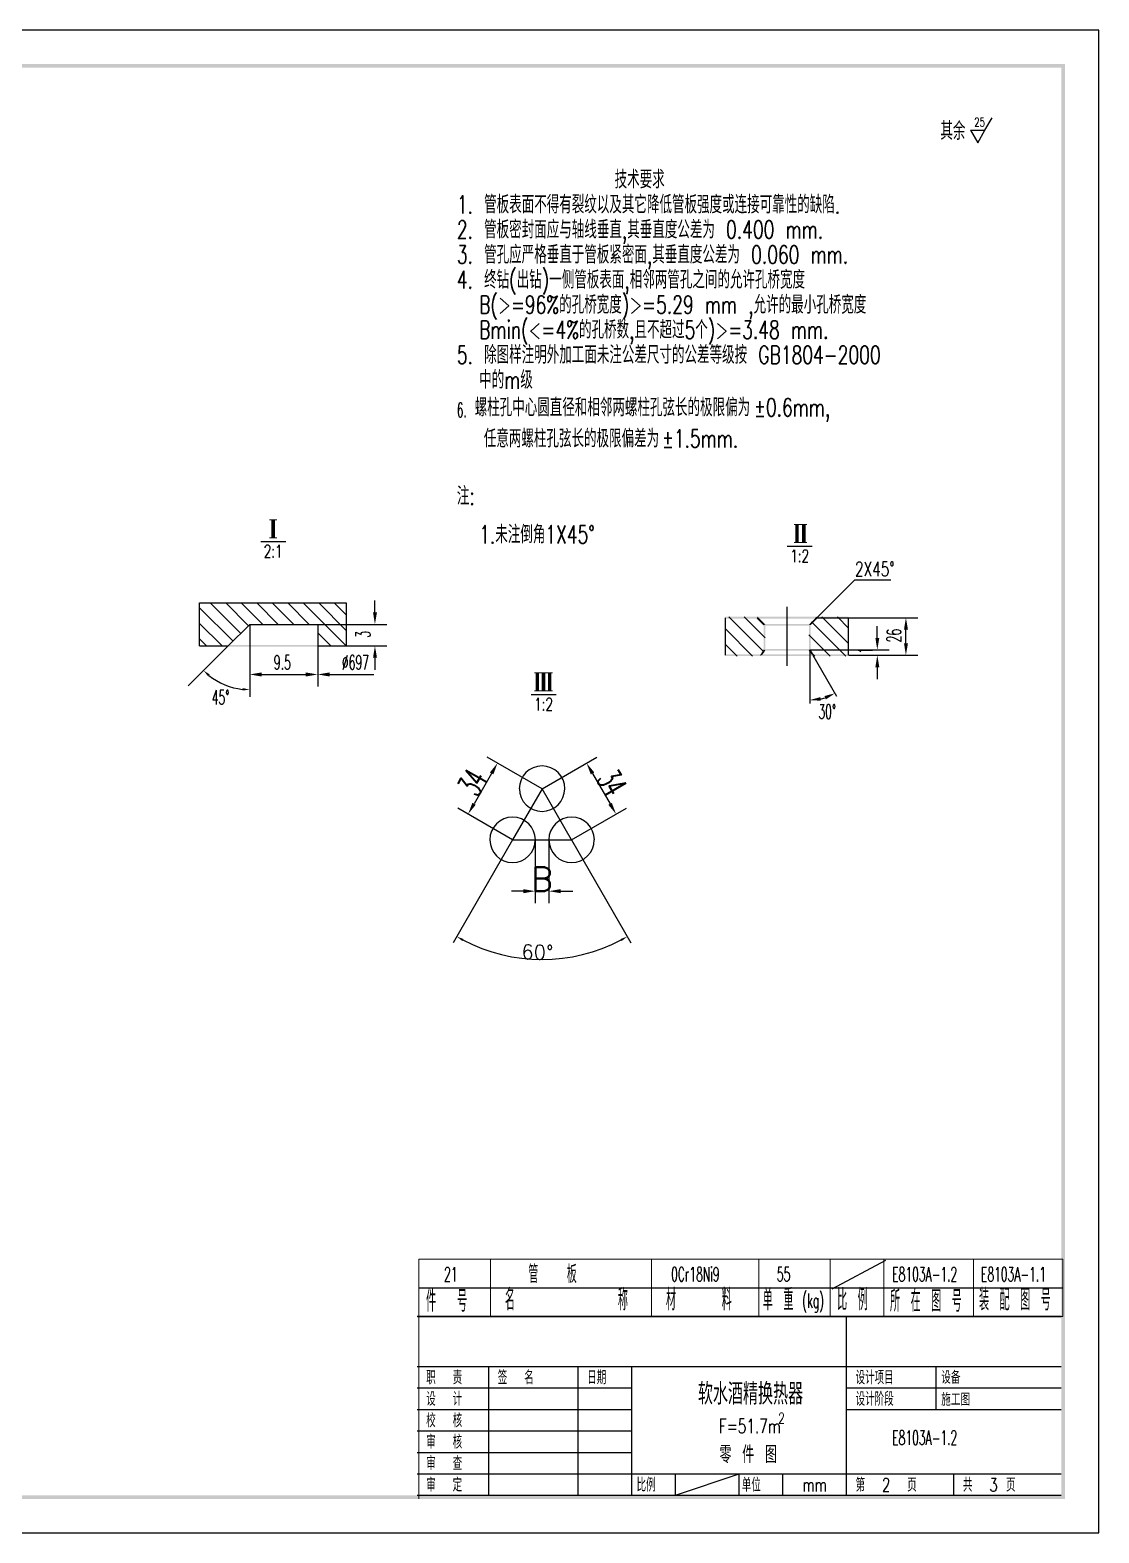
# Model space of a CAD drawing. Header units: millimetres. Extents: x 883 to 5635, y 546 to 4751.
# Drawn here: x 4738 to 5635, y 546 to 1806 of the extents above; entities that cross this region are included whole.
import ezdxf
from ezdxf.enums import TextEntityAlignment as Align

# ---------------------------------------------------------------- set-up
doc = ezdxf.new("R2010")
doc.units = ezdxf.units.MM
for name, color, linetype in [('1', 2, 'Continuous'), ('1轮廓实线层', 1, 'Continuous'), ('2', 1, 'Continuous'), ('CDR_DIM', 7, 'Continuous'), ('TEXT', 2, 'Continuous')]:
    doc.layers.add(name, color=color, linetype=linetype)
doc.styles.add('HZTXT', font='txt', dxfattribs={"width": 0.75, "bigfont": 'HZTXT'})
doc.styles.get("Standard").update_dxf_attribs({"font": 'txt', "bigfont": 'gbcbig.shx'})

msp = doc.modelspace()

# ---------------------------------------------------------------- linework, layer by layer
for p, q in [((5634.5, 1805.9), (3852.5, 1805.9)), ((5634.5, 545.9), (5634.5, 1805.9)), ((4922.5, 1294.1), (4922.5, 1274.5)), ((5167.6, 1169.8), (5142.9, 1126.9)), ((5192.4, 1126.9), (5167.6, 1169.8)), ((5142.9, 1126.9), (5192.4, 1126.9)), ((3852.5, 545.9), (5634.5, 545.9))]:
    msp.add_line(p, q)
at = {"color": 0, "lineweight": 0}
for p, q in [((4915, 1300), (4889.4, 1325.6)), ((4921.5, 1306.5), (4902.4, 1325.6)), ((4933.4, 1307.6), (4915.4, 1325.6)), ((4946.4, 1307.6), (4928.4, 1325.6)), ((4959.4, 1307.6), (4941.4, 1325.6)), ((4972.4, 1307.6), (4954.4, 1325.6)), ((5003.4, 1289.6), (4967.4, 1325.6)), ((5003.5, 1302.5), (4980.4, 1325.6)), ((5003.5, 1315.5), (4993.4, 1325.6)), ((4908.5, 1293.5), (4880.5, 1321.4)), ((5353.8, 1284.4), (5324.2, 1314)), ((5354.8, 1296.4), (5337.2, 1314)), ((5424.7, 1291.5), (5402.3, 1314)), ((5424.7, 1304.5), (5415.3, 1314)), ((4899.4, 1289.6), (4880.5, 1308.4)), ((4990.4, 1289.6), (4979.5, 1300.5)), ((5344.2, 1281), (5321.4, 1303.8)), ((5409.2, 1281), (5391.4, 1298.8)), ((5422.3, 1281), (5393.5, 1309.7)), ((4886.4, 1289.6), (4880.5, 1295.4)), ((5331.2, 1281), (5321.4, 1290.7)), ((5396.2, 1281), (5391.7, 1285.6))]:
    msp.add_line(p, q, dxfattribs=at)
at = {"color": 0, "linetype": 'ByBlock'}
for p, q in [((5027.5, 1317.6), (5027.5, 1327.6)), ((5398.2, 1313.2), (5482.7, 1313.2)), ((4922.5, 1307.5), (4922.5, 1255.6)), ((4979.5, 1307.5), (4979.5, 1255.6)), ((4979.6, 1307.6), (5037.5, 1307.6)), ((5448.7, 1296.2), (5448.7, 1306.2)), ((5472.7, 1291.7), (5472.7, 1303.2)), ((4979.6, 1289.6), (5037.5, 1289.6)), ((5392.2, 1286.2), (5458.7, 1286.2)), ((4922.5, 1274.4), (4922.5, 1246.8)), ((5027.5, 1279.6), (5027.5, 1269.6)), ((5424.8, 1281.7), (5482.7, 1281.7)), ((5424.8, 1281.7), (5458.7, 1281.7)), ((4932.5, 1265.6), (4969.5, 1265.6)), ((5448.7, 1271.7), (5448.7, 1261.7))]:
    msp.add_line(p, q, dxfattribs=at)
at = {"color": 0, "linetype": 'ByBlock', "lineweight": -3}
msp.add_line((4989.5, 1265.6), (5026.5, 1265.6), dxfattribs=at)
at = {"lineweight": -3}
for p, q in [((5142.8, 1126.9), (5093.1, 1040.7)), ((5192.4, 1126.9), (5242.2, 1040.7)), ((5411, 750.5), (5456, 774.5))]:
    msp.add_line(p, q, dxfattribs=at)
at = {"lineweight": 0}
msp.add_line((5604.3, 775.4), (5604.3, 727.4), dxfattribs=at)
for points in [[(5124.3, 727.4), (5124.3, 775.4)], [(5259.3, 727.4), (5259.3, 775.4)], [(5349.3, 727.4), (5349.3, 775.4)], [(5409.3, 727.4), (5409.3, 775.4)], [(5454.3, 727.4), (5454.3, 775.4)], [(5529.3, 727.4), (5529.3, 775.4)]]:
    msp.add_lwpolyline(points, dxfattribs=at)
at = {"lineweight": -3}
msp.add_lwpolyline([(5064.3, 751.4), (5604.3, 751.4)], dxfattribs=at)
at = {"color": 0, "linetype": 'ByBlock'}
for centre, radius, start, end in [((4922.5, 1307.6), 54.8, 231.2795, 263.7205), ((5392.1, 1286.2), 42.1, 282.2699, 287.7301)]:
    msp.add_arc(centre, radius, start, end, dxfattribs=at)
at = {"lineweight": -3}
msp.add_arc((5167.6, 1169.8), 143.1, 242.402, 297.598, dxfattribs=at)
at = {"color": 0, "linetype": 'ByBlock'}
for points in [[(5025.9, 1317.6), (5029.2, 1317.6), (5027.5, 1307.6)], [(5471.1, 1303.2), (5474.4, 1303.2), (5472.7, 1313.2)], [(5025.9, 1279.6), (5029.2, 1279.6), (5027.5, 1289.6)], [(5447.1, 1296.2), (5450.4, 1296.2), (5448.7, 1286.2)], [(5471.1, 1291.7), (5474.4, 1291.7), (5472.7, 1281.7)], [(5447.1, 1271.7), (5450.4, 1271.7), (5448.7, 1281.7)], [(4887.6, 1264.1), (4889, 1265.6), (4883.8, 1268.9)], [(4932.5, 1267.3), (4932.5, 1263.9), (4922.5, 1265.6)], [(4969.5, 1267.3), (4969.5, 1263.9), (4979.5, 1265.6)], [(4916.6, 1254.2), (4916.5, 1252.2), (4922.5, 1252.8)], [(5404.4, 1247.5), (5405.6, 1244.7), (5413.2, 1249.8)], [(5401.2, 1243.6), (5400.9, 1246.6), (5392.1, 1244.1)]]:
    msp.add_solid(points, dxfattribs=at)
at = {"color": 0, "linetype": 'ByBlock', "lineweight": -3}
msp.add_solid([(4989.5, 1267.3), (4989.5, 1263.9), (4979.5, 1265.6)], dxfattribs=at)
at = {"lineweight": -3}
for points in [[(5100.8, 1042.1), (5101.8, 1043.8), (5096.1, 1045.9)], [(5233.5, 1043.8), (5234.4, 1042.1), (5239.2, 1045.9)]]:
    msp.add_solid(points, dxfattribs=at)
for points in [[(5603, 1774.4), (5606, 1777.4), (3929, 1774.4), (3926, 1777.4)], [(5603, 577.4), (5606, 574.4), (5603, 1774.4), (5606, 1777.4)], [(5348, 1314), (5348, 1312.5), (5321.4, 1314), (5321.4, 1312.5)], [(5354.8, 1307.5), (5353.3, 1306.9), (5348.3, 1314), (5347.7, 1312.5)], [(5347.7, 1312.5), (5348.3, 1314), (5373.1, 1312.5), (5373.1, 1314)], [(5398.4, 1312.5), (5397.8, 1314), (5373.1, 1312.5), (5373.1, 1314)], [(5391.4, 1307.5), (5392.9, 1306.9), (5397.8, 1314), (5398.4, 1312.5)], [(5398.1, 1314), (5398.1, 1312.5), (5424.7, 1314), (5424.7, 1312.5)], [(5354.8, 1286), (5353.3, 1286.4), (5354.8, 1307.5), (5353.3, 1306.9)], [(5354, 1306.5), (5354, 1308), (5373.1, 1306.5), (5373.1, 1308)], [(5392.1, 1306.5), (5392.1, 1308), (5373.1, 1306.5), (5373.1, 1308)], [(5391.4, 1286), (5392.9, 1286.4), (5391.4, 1307.5), (5392.9, 1306.9)], [(4904.5, 1290.4), (4904.5, 1288.9), (4979.5, 1290.3), (4979.5, 1288.8)], [(5352.7, 1282.5), (5350.1, 1281), (5354.8, 1286), (5353.3, 1286.4)], [(5354, 1285.5), (5354, 1287), (5373.1, 1285.5), (5373.1, 1287)], [(5392.1, 1285.5), (5392.1, 1287), (5373.1, 1285.5), (5373.1, 1287)], [(5393.4, 1282.5), (5396, 1281), (5391.4, 1286), (5392.9, 1286.4)], [(5351.4, 1282.5), (5351.4, 1281), (5321.4, 1282.5), (5321.4, 1281)], [(5373.1, 1282.5), (5373.1, 1281), (5352.7, 1282.5), (5350.1, 1281)], [(5373.1, 1282.5), (5373.1, 1281), (5393.4, 1282.5), (5396, 1281)], [(5394.7, 1282.5), (5394.7, 1281), (5424.7, 1282.5), (5424.7, 1281)], [(3927.5, 577.4), (3927.5, 574.4), (5603, 577.4), (5606, 574.4)]]:
    msp.add_trace(points)
at = {"layer": '1'}
for p, q in [((4880.5, 1325.6), (5003.5, 1325.6)), ((4880.5, 1289.6), (4880.5, 1325.6)), ((5003.5, 1325.6), (5003.5, 1289.6)), ((5321.4, 1281.7), (5321.4, 1313.2)), ((5373.1, 1272.7), (5373.1, 1322.2)), ((5424.7, 1281.7), (5424.7, 1313.2)), ((5603, 727.4), (5063, 727.4)), ((5423, 577.4), (5423, 727.4)), ((5063, 685.4), (5603, 685.4)), ((5123, 577.4), (5123, 685.4)), ((5198, 577.4), (5198, 685.4)), ((5243, 577.4), (5243, 685.4)), ((5498, 649.4), (5498, 685.4)), ((5063, 667.4), (5243, 667.4)), ((5423, 667.4), (5603, 667.4)), ((5063, 649.4), (5243, 649.4)), ((5423, 649.4), (5603, 649.4)), ((5063, 631.4), (5243, 631.4)), ((5063, 613.4), (5243, 613.4)), ((5063, 595.4), (5603, 595.4)), ((5279.4, 577.4), (5279.4, 595.4)), ((5279.4, 577.4), (5333, 595.4)), ((5333, 577.4), (5333, 595.4)), ((5369.4, 577.4), (5369.4, 595.4)), ((5513, 577.4), (5513, 595.4))]:
    msp.add_line(p, q, dxfattribs=at)
at = {"layer": '1轮廓实线层'}
for p, q in [((4904.5, 1289.6), (4922.5, 1307.6)), ((4922.5, 1307.6), (4979.5, 1307.6)), ((4979.5, 1307.6), (4979.5, 1289.6)), ((4880.5, 1289.6), (4904.5, 1289.6)), ((4979.5, 1289.6), (5003.5, 1289.6))]:
    msp.add_line(p, q, dxfattribs=at)
at = {"layer": '1轮廓实线层', "lineweight": 0}
for p, q in [((5064.3, 775.4), (5064.3, 574.4)), ((5064.3, 775.4), (5604.3, 775.4)), ((5064.3, 727.4), (5064.3, 775.4)), ((5604.3, 727.4), (5064.3, 727.4))]:
    msp.add_line(p, q, dxfattribs=at)
at = {"layer": '1轮廓实线层'}
for centre, radius, start, end in [((5167.6, 1169.8), 19.1, 0, 180), ((5167.6, 1169.8), 19, 180, 0), ((5142.9, 1126.9), 19.1, 0, 180), ((5192.4, 1126.9), 19.1, 0, 180), ((5142.9, 1126.9), 19, 180, 0), ((5192.4, 1126.9), 19, 180, 0)]:
    msp.add_arc(centre, radius, start, end, dxfattribs=at)
at = {"layer": '2'}
for p, q in [((5539, 1721.9), (5545.1, 1732.4)), ((5526.9, 1721.9), (5539, 1721.9)), ((5526.9, 1721.9), (5533, 1711.4)), ((5533, 1711.4), (5539, 1721.9)), ((4931.7, 1377.2), (4952.7, 1377.2)), ((5373.1, 1373.2), (5394.1, 1373.2)), ((5398.1, 1313.2), (5430, 1345)), ((5430, 1345), (5460, 1345)), ((4904.5, 1289.6), (4871, 1256)), ((5392.1, 1286.2), (5392.1, 1241.2)), ((5394.7, 1281.7), (5414.6, 1247.3)), ((5158.4, 1248.9), (5179.4, 1248.9)), ((5167.6, 1169.8), (5121.7, 1196.3)), ((5167.7, 1169.8), (5213.6, 1196.3)), ((5125.3, 1182.7), (5110.6, 1157.1)), ((5209.9, 1182.7), (5224.7, 1157.1)), ((5142.8, 1127), (5096.9, 1153.5)), ((5192.4, 1127), (5238.3, 1153.5)), ((5063.3, 727.4), (5603, 727.4)), ((5063, 577.4), (5603, 577.4))]:
    msp.add_line(p, q, dxfattribs=at)
at = {"layer": '2', "lineweight": 0}
for p, q in [((4939.2, 1395.2), (4945.2, 1395.2)), ((5379.1, 1391.2), (5389.6, 1391.2)), ((4945.2, 1380.2), (4939.2, 1380.2)), ((5389.6, 1376.2), (5379.1, 1376.2)), ((5176.4, 1266.9), (5161.4, 1266.9)), ((5161.4, 1251.9), (5176.4, 1251.9))]:
    msp.add_line(p, q, dxfattribs=at)
at = {"layer": '2', "lineweight": -3}
for p, q in [((5161.9, 1126.9), (5161.9, 1073.9)), ((5173.3, 1126.9), (5173.3, 1073.9)), ((5151.9, 1083.9), (5141.9, 1083.9)), ((5183.3, 1083.9), (5193.3, 1083.9))]:
    msp.add_line(p, q, dxfattribs=at)
at = {"layer": '2'}
for points in [[(5123.9, 1183.5), (5126.8, 1181.8), (5130.3, 1191.3)], [(5211.4, 1183.5), (5208.5, 1181.8), (5204.9, 1191.3)], [(5109.2, 1158), (5112, 1156.3), (5105.6, 1148.5)], [(5226.1, 1158), (5223.2, 1156.3), (5229.7, 1148.5)]]:
    msp.add_solid(points, dxfattribs=at)
at = {"layer": '2', "lineweight": -3}
for points in [[(5151.9, 1085.6), (5151.9, 1082.2), (5161.9, 1083.9)], [(5183.3, 1085.6), (5183.3, 1082.2), (5173.3, 1083.9)]]:
    msp.add_solid(points, dxfattribs=at)
at = {"layer": '2', "lineweight": 0}
for points in [[(4940.7, 1380.2), (4943.7, 1380.2), (4940.7, 1395.2), (4943.7, 1395.2)], [(5379.9, 1376.2), (5382.9, 1376.2), (5379.9, 1391.2), (5382.9, 1391.2)], [(5388.7, 1391.1), (5385.7, 1391.1), (5388.7, 1376.1), (5385.7, 1376.1)], [(5162.2, 1251.9), (5165.2, 1251.9), (5162.2, 1266.9), (5165.2, 1266.9)], [(5170.4, 1266.9), (5167.4, 1266.9), (5170.4, 1251.9), (5167.4, 1251.9)], [(5172.5, 1251.9), (5175.5, 1251.9), (5172.5, 1266.9), (5175.5, 1266.9)]]:
    msp.add_trace(points, dxfattribs=at)
at = {"layer": 'DEFPOINTS', "color": 0, "linetype": 'ByBlock'}
for p in [(5398.1, 1313.2), (5472.7, 1313.2), (4922.5, 1307.6), (4979.5, 1307.6), (4979.5, 1307.6), (4904.5, 1289.6), (4922.5, 1294.1), (4979.5, 1289.6), (5027.5, 1289.6), (5392.1, 1286.2), (5392.1, 1286.2), (5448.7, 1286.2), (4922.5, 1274.5), (5394.7, 1281.7), (5424.7, 1281.7), (5424.7, 1281.7), (4979.5, 1265.6), (4908.4, 1254.7), (5392.1, 1241.2), (5414.6, 1247.3)]:
    msp.add_point(p, dxfattribs=at)
at = {"layer": 'DEFPOINTS', "color": 0, "linetype": 'ByBlock', "lineweight": 0}
msp.add_point((4979.5, 1274.5), dxfattribs=at)

# ---------------------------------------------------------------- texts
at = {"style": 'HZTXT', "width": 0.7}
for s, p in [('其余', (5501.6, 1713.8)), ('             技术要求', (5096.2, 1673.1)), ('1. 管板表面不得有裂纹以及其它降低管板强度或连接可靠性的缺陷.', (5096.2, 1652.1)), ('2. 管板密封面应与轴线垂直,其垂直度公差为 0.400 mm.', (5096.2, 1631.1)), ('3. 管孔应严格垂直于管板紧密面,其垂直度公差为 0.060 mm.', (5096.2, 1610.1)), ('4. 终钻(出钻)一侧管板表面,相邻两管孔之间的允许孔桥宽度', (5096.2, 1589.1)), ('  B(>=96%的孔桥宽度)>=5.29 mm ,允许的最小孔桥宽度', (5096.2, 1568.1)), ('  Bmin(<=4%的孔桥数,且不超过5个)>=3.48 mm.', (5096.2, 1547.1)), ('5. 除图样注明外加工面未注公差尺寸的公差等级按 GB1804-2000', (5096.2, 1526.1)), ('  中的m级', (5096.2, 1505.1)), ('螺柱孔中心圆直径和相邻两螺柱孔弦长的极限偏为', (5111.1, 1482)), ('%%p0.6mm,', (5345.4, 1482)), ('任意两螺柱孔弦长的极限偏差为', (5118.8, 1455.9)), ('%%p1.5mm.', (5268.2, 1455.9)), ('注:', (5096.2, 1407.8)), ('  1.未注倒角1X45%%D', (5096.2, 1375.5))]:
    msp.add_text(s, height=15, dxfattribs=at).set_placement(p)
at = {"width": 0.55}
for s, p in [('6.', (5096.2, 1481.4)), ('30%%D', (5399.4, 1228.4)), ('E8103A-1.2', (5461.2, 619.7))]:
    msp.add_text(s, height=12, dxfattribs=at).set_placement(p)
at = {"color": 0, "linetype": 'ByBlock', "width": 0.7}
msp.add_text('2X45%%D', height=12, dxfattribs=at).set_placement((5430, 1348))
at = {"lineweight": -3, "width": 0.55}
for s, height, p in [('21', 12, (5085.4, 756.8)), ('管   板', 15, (5156.2, 755.4)), ('0Cr18Ni9', 12, (5275.8, 756.8)), ('55', 12, (5364.5, 756.8)), ('E8103A-1.2', 12, (5461.2, 756.8)), ('E8103A-1.1', 12, (5535.6, 756.8)), ('件  号', 18, (5070.4, 731.3)), ('名         称', 18, (5136.5, 732.4)), ('材    料', 18, (5271.5, 732.4)), ('单 重', 18, (5352.7, 732.4)), ('(kg)', 12, (5385.8, 734.7)), ('比 例', 18, (5415, 732.4)), ('所 在 图 号', 18, (5459.4, 731.3)), ('装 配 图 号', 18, (5534, 732.4))]:
    msp.add_text(s, height=height, dxfattribs=at).set_placement(p)
at = {"lineweight": -3, "insert": (5163.7, 1032.8), "char_height": 12, "attachment_point": 5, "rotation": 358.3582}
msp.add_mtext('\\A1;60°', dxfattribs=at)
at = {"layer": '1', "style": 'HZTXT', "width": 0.7}
msp.add_text('2', height=9.12, dxfattribs=at).set_placement((5368.3, 637.5), align=Align.CENTER)
at = {"layer": '1轮廓实线层', "color": 0, "lineweight": -3, "width": 0.55}
for s, rotation, p in [('3', 90, (5023.5, 1296.4)), ('26', 90, (5468.6, 1292.5)), ('45°', 359.6403, (4890.7, 1240.4))]:
    msp.add_text(s, height=12, rotation=rotation, dxfattribs=at).set_placement(p)
at = {"layer": '1轮廓实线层', "color": 0, "lineweight": 0, "width": 0.55}
msp.add_text('1', height=12, rotation=90, dxfattribs=at).set_placement((5444.6, 1282.9))
at = {"layer": '1轮廓实线层', "color": 0, "lineweight": -3, "width": 0.55}
for s, p in [('9.5', (4942.8, 1269.7)), ('∅697', (4999.8, 1269.7))]:
    msp.add_text(s, height=12, dxfattribs=at).set_placement(p)
at = {"layer": '2', "style": 'HZTXT', "width": 0.7}
msp.add_text('25', height=7.5, dxfattribs=at).set_placement((5539, 1724.9), align=Align.RIGHT)
for s, p in [('2:1', (4942.2, 1363.7)), ('1:2', (5383.6, 1359.7)), ('1:2', (5168.9, 1235.4))]:
    msp.add_text(s, height=10.5, dxfattribs=at).set_placement(p, align=Align.CENTER)
at = {"layer": '2', "insert": (5167.6, 1094), "char_height": 20, "attachment_point": 5}
msp.add_mtext('\\A1;B', dxfattribs=at)
at = {"layer": 'CDR_DIM', "width": 0.55}
for rotation, p in [(60, (5113.3, 1162)), (300, (5212.8, 1177.9))]:
    msp.add_text('34', height=20, rotation=rotation, dxfattribs=at).set_placement(p)
at = {"layer": 'TEXT', "style": 'HZTXT', "width": 0.7}
for s, height, p in [('职  责', 11.4, (5070.5, 670.5)), ('签  名', 11.4, (5130.5, 670.5)), ('日期', 11.4, (5205.5, 670.5)), ('设计项目', 11.4, (5430.5, 670.5)), ('设备', 10.5, (5502.3, 671)), ('设  计', 11.4, (5070.5, 652.5)), ('设计阶段', 11.4, (5430.5, 652.5)), ('施工图', 10.5, (5502.3, 652.5)), ('校  核', 11.4, (5070.5, 634.5)), ('F=51.7m', 12, (5315.9, 629.4)), ('审  核', 11.4, (5070.5, 616.5)), ('零 件 图', 14.4, (5316.4, 604.4)), ('审  查', 11.4, (5070.5, 598.5)), ('审  定', 11.4, (5070.5, 580.5)), ('比例', 11.4, (5246.9, 580.5)), ('单位', 11.4, (5335.1, 580.5)), ('第  2  页  ', 11.4, (5430.5, 580.5)), ('共  3 页', 11.4, (5520.5, 580.5)), ('mm', 11.4, (5385.9, 580.5))]:
    msp.add_text(s, height=height, dxfattribs=at).set_placement(p)
msp.add_text('软水酒精换热器', height=18, dxfattribs=at).set_placement((5342.4, 663.4), align=Align.MIDDLE)

doc.saveas('drawing.dxf')
